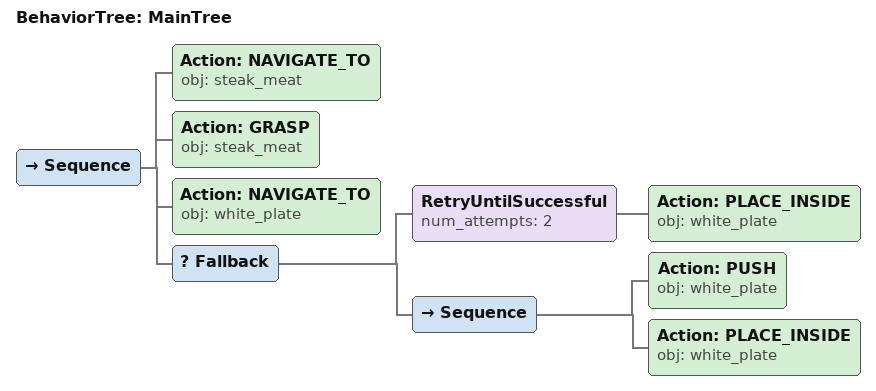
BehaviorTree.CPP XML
<root main_tree_to_execute="MainTree">
  <BehaviorTree ID="MainTree">
    <Sequence>
      <!-- Navigate to steak_meat -->
      <Action ID="NAVIGATE_TO" obj="steak_meat" />
      <!-- Grasp steak_meat -->
      <Action ID="GRASP" obj="steak_meat" />
      <!-- Navigate to white_plate -->
      <Action ID="NAVIGATE_TO" obj="white_plate" />
      <!-- Fallback: if PLACE_INSIDE white_plate fails, try alternative to reposition -->
      <Fallback>
        <!-- Retry PLACE_INSIDE white_plate up to 2 attempts -->
        <RetryUntilSuccessful num_attempts="2">
          <!-- Place inside white_plate -->
          <Action ID="PLACE_INSIDE" obj="white_plate" />
        </RetryUntilSuccessful>
        <Sequence>
          <!-- Push white_plate forward toward front edge of table -->
          <Action ID="PUSH" obj="white_plate" />
          <!-- Place inside white_plate -->
          <Action ID="PLACE_INSIDE" obj="white_plate" />
        </Sequence>
      </Fallback>

    </Sequence>
  </BehaviorTree>
</root>
